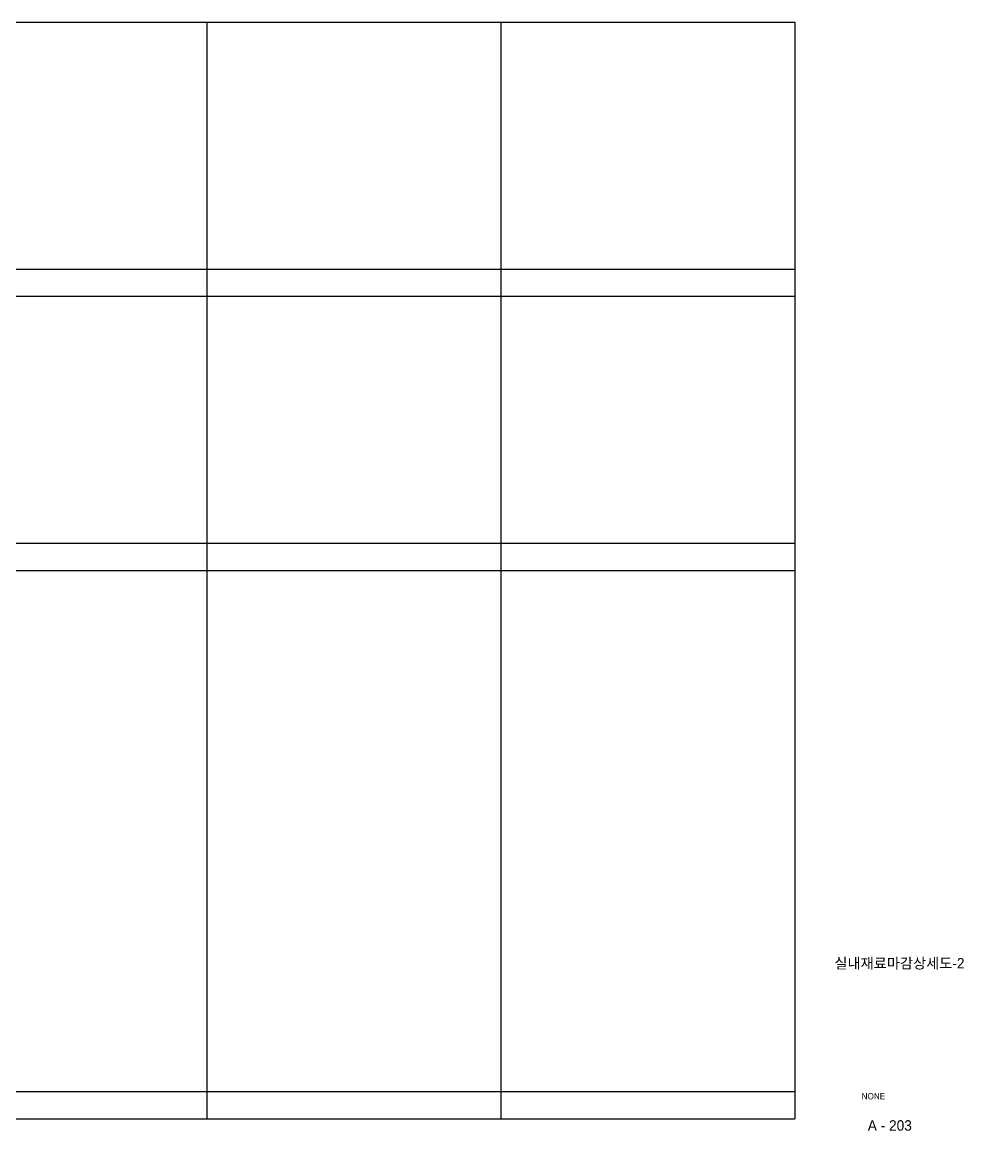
# Model space of a CAD drawing. Header units: millimetres. Extents: x 759136 to 783884, y -498149 to -492840.
# Drawn here: x 779376 to 783884, y -498149 to -492840 of the extents above; entities that cross this region are included whole.
import ezdxf
from ezdxf.enums import TextEntityAlignment as Align

# ---------------------------------------------------------------- set-up
doc = ezdxf.new("R2010")
doc.units = ezdxf.units.MM
for name, color, linetype in [('4A.TEC FORM-TEXT', 3, 'Continuous'), ('4A.TEC TEXT 2', 3, 'Continuous'), ('9', 7, 'Continuous')]:
    doc.layers.add(name, color=color, linetype=linetype)
doc.styles.add('나눔고딕', font='')
doc.styles.add('돋움', font='')
doc.styles.get('나눔고딕').set_extended_font_data('Dotum')
doc.styles.get('돋움').set_extended_font_data('Dotum')

msp = doc.modelspace()

# ---------------------------------------------------------------- linework, layer by layer
at = {"layer": '9'}
for p, q in [((776035.7, -492839.7), (783075.7, -492839.7)), ((780259.7, -492839.7), (780259.7, -498090.7)), ((781667.7, -492839.7), (781667.7, -498090.7)), ((783075.7, -492839.7), (783075.7, -498090.7)), ((776035.7, -494022.5), (783075.7, -494022.5)), ((776035.7, -494152.5), (783075.7, -494152.5)), ((776035.7, -495335.2), (783075.7, -495335.2)), ((776035.7, -495465.2), (783075.7, -495465.2)), ((776035.7, -497960.7), (783075.7, -497960.7)), ((776035.7, -498090.7), (783075.7, -498090.7))]:
    msp.add_line(p, q, dxfattribs=at)

# ---------------------------------------------------------------- texts
at = {"layer": '4A.TEC FORM-TEXT', "style": '돋움'}
msp.add_text('A - 203', height=50, dxfattribs=at).set_placement((783529.6, -498148.2), align=Align.CENTER)
at = {"layer": '4A.TEC TEXT 2', "style": '나눔고딕'}
for s, height, p in [('실내재료마감상세도-2', 50, (783575.8, -497371.5)), ('NONE', 30, (783451.2, -497998.2))]:
    msp.add_text(s, height=height, dxfattribs=at).set_placement(p, align=Align.CENTER)

doc.saveas('drawing.dxf')
